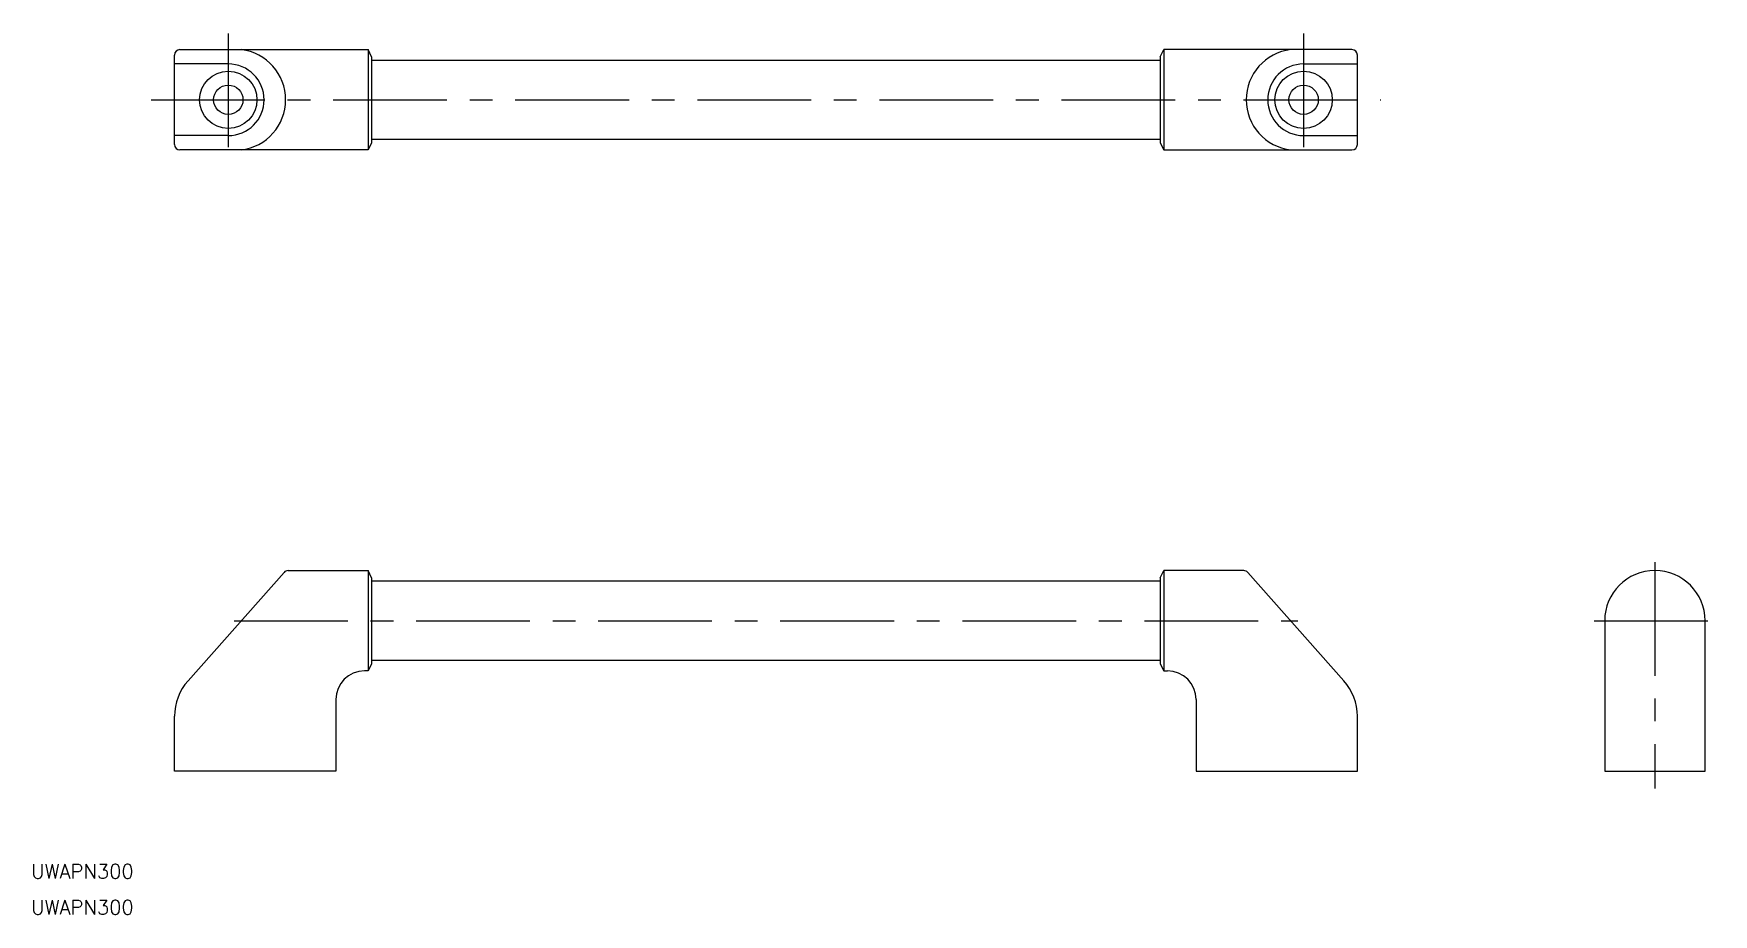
# Model space of a CAD drawing. Extents: x 11 to 479, y 10 to 256.
import ezdxf

# ---------------------------------------------------------------- set-up
doc = ezdxf.new("R2010")
doc.units = 0
doc.linetypes.add('CENTER', pattern=[50.8, 31.75, -6.35, 6.35, -6.35])
doc.layers.get('0').update_dxf_attribs({"linetype": 'CONTINUOUS'})
doc.layers.add('CENTER', color=1, linetype='CENTER')
doc.styles.get("Standard").update_dxf_attribs({"font": 'txt.shx'})

msp = doc.modelspace()

# ---------------------------------------------------------------- linework, layer by layer
at = {"color": 7, "linetype": 'CONTINUOUS'}
for p, q in [((50, 224.94), (50, 249.94)), ((51.5, 251.44), (104, 251.44)), ((104, 251.44), (104, 223.44)), ((105, 249.44), (104, 251.44)), ((105, 249.44), (105, 225.44)), ((325, 248.44), (105, 248.44)), ((325, 249.44), (326, 251.44)), ((325, 249.44), (325, 225.44)), ((326, 251.44), (326, 223.44)), ((378.5, 251.44), (326, 251.44)), ((380, 224.94), (380, 249.94)), ((65, 247.44), (50, 247.44)), ((365, 247.44), (380, 247.44)), ((65, 227.44), (50, 227.44)), ((105, 225.44), (104, 223.44)), ((105, 226.44), (325, 226.44)), ((325, 225.44), (326, 223.44)), ((365, 227.44), (380, 227.44)), ((104, 223.44), (51.5, 223.44)), ((326, 223.44), (378.5, 223.44)), ((80.55, 105.49), (53.77, 75.26)), ((81.68, 106), (104, 106)), ((105, 104), (104, 106)), ((104, 106), (104, 78)), ((105, 104), (105, 80)), ((325, 104), (326, 106)), ((325, 104), (325, 80)), ((326, 106), (326, 78)), ((348.32, 106), (326, 106)), ((349.45, 105.49), (376.23, 75.26)), ((325, 103), (105, 103)), ((449, 92), (449, 50)), ((477, 50), (477, 92)), ((105, 80), (104, 78)), ((105, 81), (325, 81)), ((325, 80), (326, 78)), ((104, 78), (103, 78)), ((326, 78), (327, 78)), ((95, 70), (95, 50)), ((335, 70), (335, 50)), ((50, 50), (50, 65.31)), ((380, 50), (380, 65.31)), ((95, 50), (50, 50)), ((335, 50), (380, 50)), ((449, 50), (477, 50))]:
    msp.add_line(p, q, dxfattribs=at)
for centre, radius in [((65, 237.44), 8), ((365, 237.44), 8), ((65, 237.44), 4.1), ((365, 237.44), 4.1)]:
    msp.add_circle(centre, radius, dxfattribs=at)
for centre, radius, start, end in [((51.5, 249.94), 1.5, 90, 180), ((66.9, 237.44), 14.1, 276.9365, 83.0635), ((363.1, 237.44), 14.1, 96.9365, 263.0635), ((378.5, 249.94), 1.5, 0, 90), ((65, 237.44), 10, 270, 90), ((365, 237.44), 10, 90, 270), ((51.5, 224.94), 1.5, 180, 270), ((378.5, 224.94), 1.5, 270, 0), ((81.68, 104.5), 1.5, 90, 138.4682), ((348.32, 104.5), 1.5, 41.5318, 90), ((463, 92), 14, 0, 180), ((65, 65.31), 15, 138.4682, 180), ((103, 70), 8, 90, 180), ((327, 70), 8, 0, 90), ((365, 65.31), 15, 0, 41.5318)]:
    msp.add_arc(centre, radius, start, end, dxfattribs=at)
at = {"layer": 'CENTER', "color": 1, "linetype": 'CENTER'}
for p, q in [((65, 255.92), (65, 218.6)), ((365, 255.92), (365, 218.6)), ((43.46, 237.44), (386.54, 237.44)), ((463, 108.38), (463, 45.12)), ((66.6, 92), (363.4, 92)), ((446.03, 92), (479.33, 92))]:
    msp.add_line(p, q, dxfattribs=at)

# ---------------------------------------------------------------- texts
at = {"color": 7, "linetype": 'CONTINUOUS'}
for p in [(10, 20), (10, 10)]:
    msp.add_text('UWAPN300', height=4, dxfattribs=at).set_placement(p)

doc.saveas('drawing.dxf')
